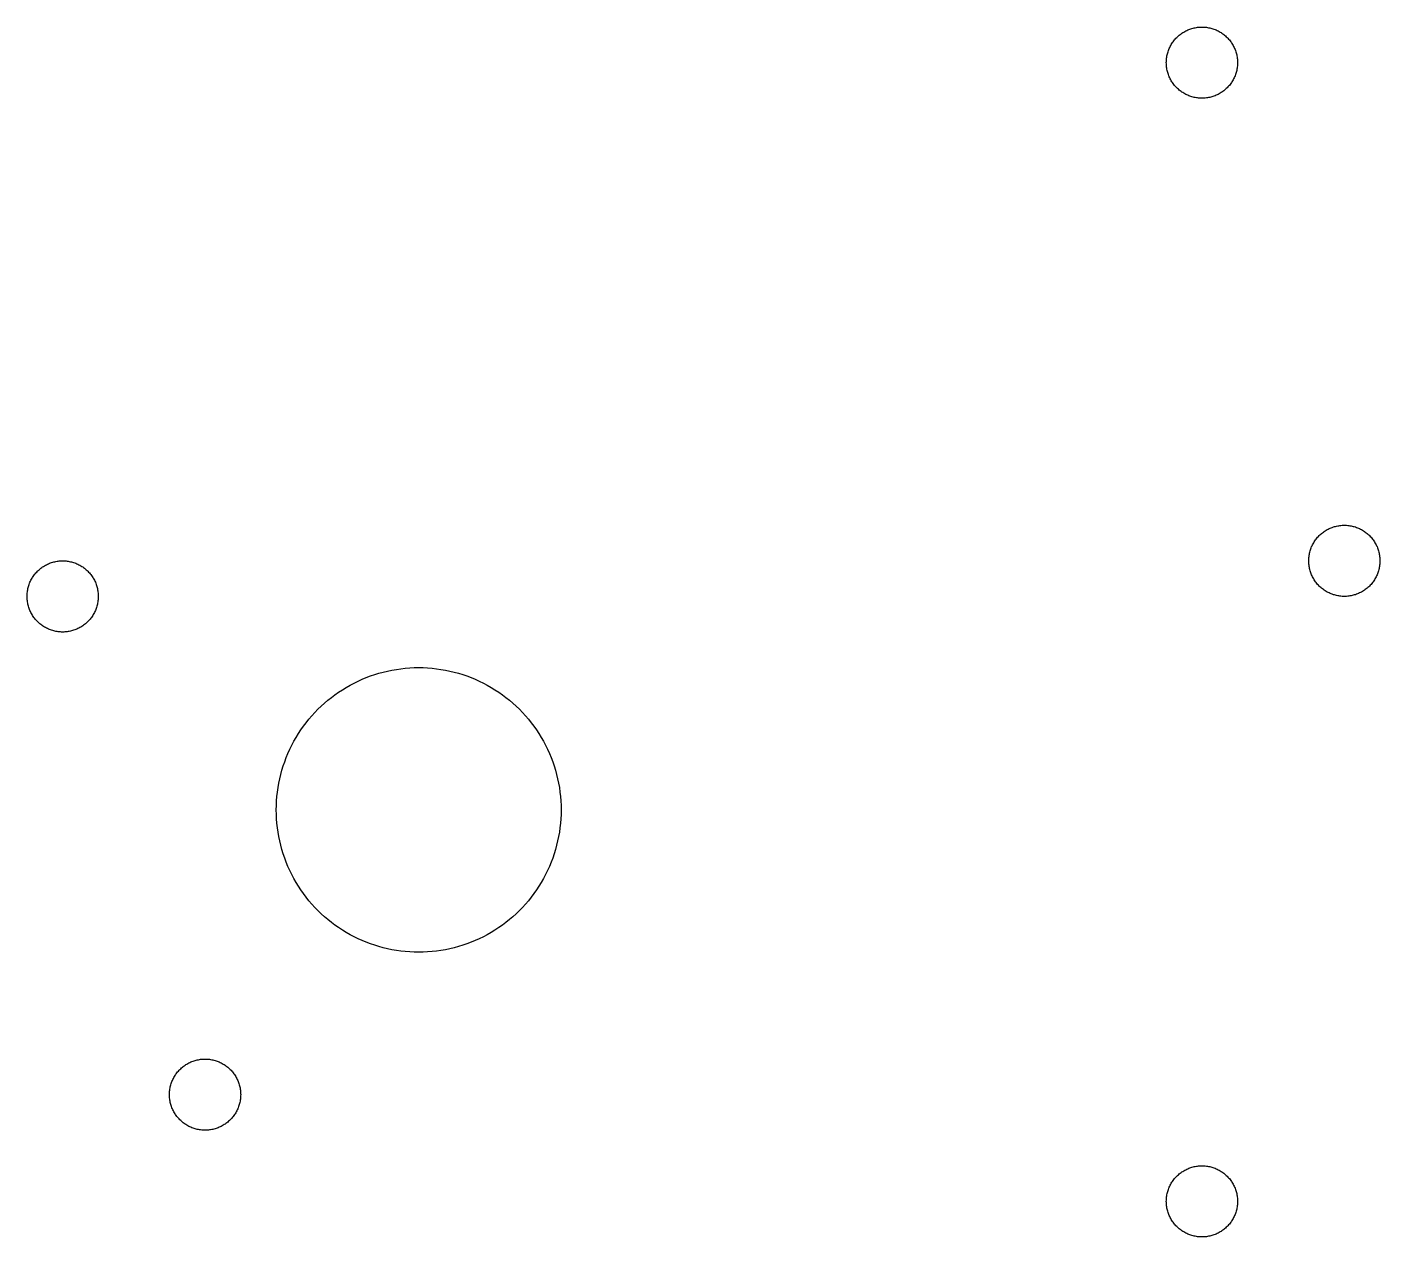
# Model space of a CAD drawing. Header units: metres. Extents: x 0 to 290, y 0 to 144.
# Drawn here: x 47.25 to 66.25, y 109.75 to 126.75 of the extents above; entities that cross this region are included whole.
import ezdxf

# ---------------------------------------------------------------- set-up
doc = ezdxf.new("R2010")
doc.units = ezdxf.units.M

msp = doc.modelspace()

# ---------------------------------------------------------------- linework, layer by layer
for p, q in [((63.5955, 126.726), (63.6105, 126.73)), ((63.6105, 126.73), (63.6256, 126.734)), ((63.6256, 126.734), (63.6409, 126.738)), ((63.6409, 126.738), (63.6563, 126.741)), ((63.6563, 126.741), (63.6718, 126.744)), ((63.6718, 126.744), (63.6873, 126.746)), ((63.6873, 126.746), (63.7029, 126.748)), ((63.7029, 126.748), (63.7186, 126.749)), ((63.7186, 126.749), (63.7343, 126.75)), ((63.7343, 126.75), (63.75, 126.75)), ((63.75, 126.75), (63.7657, 126.75)), ((63.7657, 126.75), (63.7814, 126.749)), ((63.7814, 126.749), (63.797, 126.748)), ((63.797, 126.748), (63.8127, 126.746)), ((63.8127, 126.746), (63.8282, 126.744)), ((63.8282, 126.744), (63.8437, 126.741)), ((63.8437, 126.741), (63.8591, 126.738)), ((63.8591, 126.738), (63.8743, 126.734)), ((63.8743, 126.734), (63.8895, 126.73)), ((63.8895, 126.73), (63.9045, 126.726)), ((63.3365, 126.531), (63.3455, 126.544)), ((63.3455, 126.544), (63.3549, 126.556)), ((63.3549, 126.556), (63.3647, 126.569)), ((63.3647, 126.569), (63.3749, 126.581)), ((63.3749, 126.581), (63.3855, 126.592)), ((63.3855, 126.592), (63.3964, 126.604)), ((63.3964, 126.604), (63.4077, 126.614)), ((63.4077, 126.614), (63.4193, 126.625)), ((63.4193, 126.625), (63.4313, 126.635)), ((63.4313, 126.635), (63.4435, 126.645)), ((63.4435, 126.645), (63.4561, 126.654)), ((63.4561, 126.654), (63.4689, 126.664)), ((63.4689, 126.664), (63.4821, 126.672)), ((63.4821, 126.672), (63.4955, 126.68)), ((63.4955, 126.68), (63.5091, 126.688)), ((63.5091, 126.688), (63.523, 126.695)), ((63.523, 126.695), (63.5371, 126.702)), ((63.5371, 126.702), (63.5514, 126.709)), ((63.5514, 126.709), (63.5659, 126.715)), ((63.5659, 126.715), (63.5806, 126.72)), ((63.5806, 126.72), (63.5955, 126.726)), ((63.9045, 126.726), (63.9194, 126.72)), ((63.9194, 126.72), (63.9341, 126.715)), ((63.9341, 126.715), (63.9486, 126.709)), ((63.9486, 126.709), (63.9629, 126.702)), ((63.9629, 126.702), (63.977, 126.695)), ((63.977, 126.695), (63.9909, 126.688)), ((63.9909, 126.688), (64.0045, 126.68)), ((64.0045, 126.68), (64.0179, 126.672)), ((64.0179, 126.672), (64.031, 126.664)), ((64.031, 126.664), (64.0439, 126.654)), ((64.0439, 126.654), (64.0564, 126.645)), ((64.0564, 126.645), (64.0687, 126.635)), ((64.0687, 126.635), (64.0806, 126.625)), ((64.0806, 126.625), (64.0923, 126.614)), ((64.0923, 126.614), (64.1035, 126.604)), ((64.1035, 126.604), (64.1145, 126.592)), ((64.1145, 126.592), (64.125, 126.581)), ((64.125, 126.581), (64.1353, 126.569)), ((64.1353, 126.569), (64.1451, 126.556)), ((64.1451, 126.556), (64.1545, 126.544)), ((64.1545, 126.544), (64.1635, 126.531)), ((63.2589, 126.344), (63.262, 126.359)), ((63.262, 126.359), (63.2657, 126.374)), ((63.2657, 126.374), (63.2699, 126.389)), ((63.2699, 126.389), (63.2745, 126.404)), ((63.2745, 126.404), (63.2796, 126.419)), ((63.2796, 126.419), (63.2851, 126.434)), ((63.2851, 126.434), (63.2911, 126.449)), ((63.2911, 126.449), (63.2976, 126.463)), ((63.2976, 126.463), (63.3045, 126.477)), ((63.3045, 126.477), (63.3118, 126.491)), ((63.3118, 126.491), (63.3196, 126.505)), ((63.3196, 126.505), (63.3278, 126.518)), ((63.3278, 126.518), (63.3365, 126.531)), ((64.1635, 126.531), (64.1721, 126.518)), ((64.1721, 126.518), (64.1804, 126.505)), ((64.1804, 126.505), (64.1881, 126.491)), ((64.1881, 126.491), (64.1955, 126.477)), ((64.1955, 126.477), (64.2024, 126.463)), ((64.2024, 126.463), (64.2089, 126.449)), ((64.2089, 126.449), (64.2149, 126.434)), ((64.2149, 126.434), (64.2204, 126.419)), ((64.2204, 126.419), (64.2255, 126.404)), ((64.2255, 126.404), (64.2301, 126.389)), ((64.2301, 126.389), (64.2343, 126.374)), ((64.2343, 126.374), (64.2379, 126.359)), ((64.2379, 126.359), (64.2411, 126.344)), ((63.25, 126.25), (63.2502, 126.266)), ((63.2502, 126.234), (63.25, 126.25)), ((63.2502, 126.266), (63.251, 126.281)), ((63.251, 126.219), (63.2502, 126.234)), ((63.251, 126.281), (63.2522, 126.297)), ((63.2522, 126.203), (63.251, 126.219)), ((63.2522, 126.297), (63.2539, 126.313)), ((63.2539, 126.187), (63.2522, 126.203)), ((63.2539, 126.313), (63.2561, 126.328)), ((63.2561, 126.172), (63.2539, 126.187)), ((63.2561, 126.328), (63.2589, 126.344)), ((63.2589, 126.156), (63.2561, 126.172)), ((64.2411, 126.344), (64.2438, 126.328)), ((64.2438, 126.172), (64.2411, 126.156)), ((64.2438, 126.328), (64.246, 126.313)), ((64.246, 126.187), (64.2438, 126.172)), ((64.246, 126.313), (64.2478, 126.297)), ((64.2478, 126.203), (64.246, 126.187)), ((64.2478, 126.297), (64.249, 126.281)), ((64.249, 126.219), (64.2478, 126.203)), ((64.249, 126.281), (64.2497, 126.266)), ((64.2497, 126.234), (64.249, 126.219)), ((64.2497, 126.266), (64.25, 126.25)), ((64.25, 126.25), (64.2497, 126.234)), ((63.262, 126.141), (63.2589, 126.156)), ((63.2657, 126.126), (63.262, 126.141)), ((63.2699, 126.111), (63.2657, 126.126)), ((63.2745, 126.095), (63.2699, 126.111)), ((63.2796, 126.081), (63.2745, 126.095)), ((63.2851, 126.066), (63.2796, 126.081)), ((63.2911, 126.051), (63.2851, 126.066)), ((63.2976, 126.037), (63.2911, 126.051)), ((63.3045, 126.023), (63.2976, 126.037)), ((63.3118, 126.009), (63.3045, 126.023)), ((63.3196, 125.995), (63.3118, 126.009)), ((63.3278, 125.982), (63.3196, 125.995)), ((63.3365, 125.969), (63.3278, 125.982)), ((64.1721, 125.982), (64.1635, 125.969)), ((64.1804, 125.995), (64.1721, 125.982)), ((64.1881, 126.009), (64.1804, 125.995)), ((64.1955, 126.023), (64.1881, 126.009)), ((64.2024, 126.037), (64.1955, 126.023)), ((64.2089, 126.051), (64.2024, 126.037)), ((64.2149, 126.066), (64.2089, 126.051)), ((64.2204, 126.081), (64.2149, 126.066)), ((64.2255, 126.095), (64.2204, 126.081)), ((64.2301, 126.111), (64.2255, 126.095)), ((64.2343, 126.126), (64.2301, 126.111)), ((64.2379, 126.141), (64.2343, 126.126)), ((64.2411, 126.156), (64.2379, 126.141)), ((63.3455, 125.956), (63.3365, 125.969)), ((63.3549, 125.944), (63.3455, 125.956)), ((63.3647, 125.931), (63.3549, 125.944)), ((63.3749, 125.919), (63.3647, 125.931)), ((63.3855, 125.908), (63.3749, 125.919)), ((63.3964, 125.896), (63.3855, 125.908)), ((63.4077, 125.886), (63.3964, 125.896)), ((63.4193, 125.875), (63.4077, 125.886)), ((63.4313, 125.865), (63.4193, 125.875)), ((63.4435, 125.855), (63.4313, 125.865)), ((63.4561, 125.845), (63.4435, 125.855)), ((63.4689, 125.836), (63.4561, 125.845)), ((63.4821, 125.828), (63.4689, 125.836)), ((63.4955, 125.82), (63.4821, 125.828)), ((63.5091, 125.812), (63.4955, 125.82)), ((63.523, 125.804), (63.5091, 125.812)), ((63.5371, 125.798), (63.523, 125.804)), ((63.5514, 125.791), (63.5371, 125.798)), ((63.5659, 125.785), (63.5514, 125.791)), ((63.5806, 125.78), (63.5659, 125.785)), ((63.5955, 125.774), (63.5806, 125.78)), ((63.9194, 125.78), (63.9045, 125.774)), ((63.9341, 125.785), (63.9194, 125.78)), ((63.9486, 125.791), (63.9341, 125.785)), ((63.9629, 125.798), (63.9486, 125.791)), ((63.977, 125.804), (63.9629, 125.798)), ((63.9909, 125.812), (63.977, 125.804)), ((64.0045, 125.82), (63.9909, 125.812)), ((64.0179, 125.828), (64.0045, 125.82)), ((64.031, 125.836), (64.0179, 125.828)), ((64.0439, 125.845), (64.031, 125.836)), ((64.0564, 125.855), (64.0439, 125.845)), ((64.0687, 125.865), (64.0564, 125.855)), ((64.0806, 125.875), (64.0687, 125.865)), ((64.0923, 125.886), (64.0806, 125.875)), ((64.1035, 125.896), (64.0923, 125.886)), ((64.1145, 125.908), (64.1035, 125.896)), ((64.125, 125.919), (64.1145, 125.908)), ((64.1353, 125.931), (64.125, 125.919)), ((64.1451, 125.944), (64.1353, 125.931)), ((64.1545, 125.956), (64.1451, 125.944)), ((64.1635, 125.969), (64.1545, 125.956)), ((63.6105, 125.77), (63.5955, 125.774)), ((63.6256, 125.766), (63.6105, 125.77)), ((63.6409, 125.762), (63.6256, 125.766)), ((63.6563, 125.759), (63.6409, 125.762)), ((63.6718, 125.756), (63.6563, 125.759)), ((63.6873, 125.754), (63.6718, 125.756)), ((63.7029, 125.752), (63.6873, 125.754)), ((63.7186, 125.751), (63.7029, 125.752)), ((63.7343, 125.75), (63.7186, 125.751)), ((63.75, 125.75), (63.7343, 125.75)), ((63.7657, 125.75), (63.75, 125.75)), ((63.7814, 125.751), (63.7657, 125.75)), ((63.797, 125.752), (63.7814, 125.751)), ((63.8127, 125.754), (63.797, 125.752)), ((63.8282, 125.756), (63.8127, 125.754)), ((63.8437, 125.759), (63.8282, 125.756)), ((63.8591, 125.762), (63.8437, 125.759)), ((63.8743, 125.766), (63.8591, 125.762)), ((63.8895, 125.77), (63.8743, 125.766)), ((63.9045, 125.774), (63.8895, 125.77)), ((65.523, 119.695), (65.5371, 119.702)), ((65.5371, 119.702), (65.5514, 119.709)), ((65.5514, 119.709), (65.5659, 119.715)), ((65.5659, 119.715), (65.5806, 119.72)), ((65.5806, 119.72), (65.5955, 119.726)), ((65.5955, 119.726), (65.6105, 119.73)), ((65.6105, 119.73), (65.6256, 119.734)), ((65.6256, 119.734), (65.6409, 119.738)), ((65.6409, 119.738), (65.6563, 119.741)), ((65.6563, 119.741), (65.6718, 119.744)), ((65.6718, 119.744), (65.6873, 119.746)), ((65.6873, 119.746), (65.7029, 119.748)), ((65.7029, 119.748), (65.7186, 119.749)), ((65.7186, 119.749), (65.7343, 119.75)), ((65.7343, 119.75), (65.75, 119.75)), ((65.75, 119.75), (65.7657, 119.75)), ((65.7657, 119.75), (65.7814, 119.749)), ((65.7814, 119.749), (65.797, 119.748)), ((65.797, 119.748), (65.8127, 119.746)), ((65.8127, 119.746), (65.8282, 119.744)), ((65.8282, 119.744), (65.8437, 119.741)), ((65.8437, 119.741), (65.8591, 119.738)), ((65.8591, 119.738), (65.8743, 119.734)), ((65.8743, 119.734), (65.8895, 119.73)), ((65.8895, 119.73), (65.9045, 119.726)), ((65.9045, 119.726), (65.9194, 119.72)), ((65.9194, 119.72), (65.9341, 119.715)), ((65.9341, 119.715), (65.9486, 119.709)), ((65.9486, 119.709), (65.9629, 119.702)), ((65.9629, 119.702), (65.977, 119.695)), ((65.3196, 119.505), (65.3278, 119.518)), ((65.3278, 119.518), (65.3365, 119.531)), ((65.3365, 119.531), (65.3455, 119.544)), ((65.3455, 119.544), (65.3549, 119.556)), ((65.3549, 119.556), (65.3647, 119.569)), ((65.3647, 119.569), (65.3749, 119.581)), ((65.3749, 119.581), (65.3855, 119.592)), ((65.3855, 119.592), (65.3964, 119.604)), ((65.3964, 119.604), (65.4077, 119.614)), ((65.4077, 119.614), (65.4193, 119.625)), ((65.4193, 119.625), (65.4313, 119.635)), ((65.4313, 119.635), (65.4435, 119.645)), ((65.4435, 119.645), (65.4561, 119.654)), ((65.4561, 119.654), (65.4689, 119.664)), ((65.4689, 119.664), (65.4821, 119.672)), ((65.4821, 119.672), (65.4955, 119.68)), ((65.4955, 119.68), (65.5091, 119.688)), ((65.5091, 119.688), (65.523, 119.695)), ((65.977, 119.695), (65.9909, 119.688)), ((65.9909, 119.688), (66.0045, 119.68)), ((66.0045, 119.68), (66.0179, 119.672)), ((66.0179, 119.672), (66.031, 119.664)), ((66.031, 119.664), (66.0439, 119.654)), ((66.0439, 119.654), (66.0564, 119.645)), ((66.0564, 119.645), (66.0687, 119.635)), ((66.0687, 119.635), (66.0806, 119.625)), ((66.0806, 119.625), (66.0923, 119.614)), ((66.0923, 119.614), (66.1035, 119.604)), ((66.1035, 119.604), (66.1145, 119.592)), ((66.1145, 119.592), (66.125, 119.581)), ((66.125, 119.581), (66.1353, 119.569)), ((66.1353, 119.569), (66.1451, 119.556)), ((66.1451, 119.556), (66.1545, 119.544)), ((66.1545, 119.544), (66.1635, 119.531)), ((66.1635, 119.531), (66.1721, 119.518)), ((66.1721, 119.518), (66.1804, 119.505)), ((65.2539, 119.313), (65.2561, 119.328)), ((65.2561, 119.328), (65.2589, 119.344)), ((65.2589, 119.344), (65.262, 119.359)), ((65.262, 119.359), (65.2657, 119.374)), ((65.2657, 119.374), (65.2699, 119.389)), ((65.2699, 119.389), (65.2745, 119.404)), ((65.2745, 119.404), (65.2796, 119.419)), ((65.2796, 119.419), (65.2851, 119.434)), ((65.2851, 119.434), (65.2911, 119.449)), ((65.2911, 119.449), (65.2976, 119.463)), ((65.2976, 119.463), (65.3045, 119.477)), ((65.3045, 119.477), (65.3118, 119.491)), ((65.3118, 119.491), (65.3196, 119.505)), ((66.1804, 119.505), (66.1881, 119.491)), ((66.1881, 119.491), (66.1955, 119.477)), ((66.1955, 119.477), (66.2024, 119.463)), ((66.2024, 119.463), (66.2089, 119.449)), ((66.2089, 119.449), (66.2149, 119.434)), ((66.2149, 119.434), (66.2204, 119.419)), ((66.2204, 119.419), (66.2255, 119.404)), ((66.2255, 119.404), (66.2301, 119.389)), ((66.2301, 119.389), (66.2343, 119.374)), ((66.2343, 119.374), (66.2379, 119.359)), ((66.2379, 119.359), (66.2411, 119.344)), ((66.2411, 119.344), (66.2438, 119.328)), ((66.2438, 119.328), (66.246, 119.313)), ((47.4193, 119.125), (47.4313, 119.135)), ((47.4313, 119.135), (47.4435, 119.145)), ((47.4435, 119.145), (47.4561, 119.154)), ((47.4561, 119.154), (47.4689, 119.164)), ((47.4689, 119.164), (47.4821, 119.172)), ((47.4821, 119.172), (47.4955, 119.18)), ((47.4955, 119.18), (47.5091, 119.188)), ((47.5091, 119.188), (47.523, 119.195)), ((47.523, 119.195), (47.5371, 119.202)), ((47.5371, 119.202), (47.5514, 119.209)), ((47.5514, 119.209), (47.5659, 119.215)), ((47.5659, 119.215), (47.5806, 119.22)), ((47.5806, 119.22), (47.5955, 119.226)), ((47.5955, 119.226), (47.6105, 119.23)), ((47.6105, 119.23), (47.6256, 119.234)), ((47.6256, 119.234), (47.6409, 119.238)), ((47.6409, 119.238), (47.6563, 119.241)), ((47.6563, 119.241), (47.6718, 119.244)), ((47.6718, 119.244), (47.6873, 119.246)), ((47.6873, 119.246), (47.7029, 119.248)), ((47.7029, 119.248), (47.7186, 119.249)), ((47.7186, 119.249), (47.7343, 119.25)), ((47.7343, 119.25), (47.75, 119.25)), ((47.75, 119.25), (47.7657, 119.25)), ((47.7657, 119.25), (47.7814, 119.249)), ((47.7814, 119.249), (47.797, 119.248)), ((47.797, 119.248), (47.8127, 119.246)), ((47.8127, 119.246), (47.8282, 119.244)), ((47.8282, 119.244), (47.8437, 119.241)), ((47.8437, 119.241), (47.8591, 119.238)), ((47.8591, 119.238), (47.8743, 119.234)), ((47.8743, 119.234), (47.8895, 119.23)), ((47.8895, 119.23), (47.9045, 119.226)), ((47.9045, 119.226), (47.9194, 119.22)), ((47.9194, 119.22), (47.9341, 119.215)), ((47.9341, 119.215), (47.9486, 119.209)), ((47.9486, 119.209), (47.9629, 119.202)), ((47.9629, 119.202), (47.977, 119.195)), ((47.977, 119.195), (47.9909, 119.188)), ((47.9909, 119.188), (48.0045, 119.18)), ((48.0045, 119.18), (48.0179, 119.172)), ((48.0179, 119.172), (48.031, 119.164)), ((48.031, 119.164), (48.0439, 119.154)), ((48.0439, 119.154), (48.0564, 119.145)), ((48.0564, 119.145), (48.0687, 119.135)), ((48.0687, 119.135), (48.0806, 119.125)), ((65.25, 119.25), (65.2502, 119.266)), ((65.2502, 119.234), (65.25, 119.25)), ((65.2502, 119.266), (65.251, 119.281)), ((65.251, 119.219), (65.2502, 119.234)), ((65.251, 119.281), (65.2522, 119.297)), ((65.2522, 119.203), (65.251, 119.219)), ((65.2522, 119.297), (65.2539, 119.313)), ((65.2539, 119.187), (65.2522, 119.203)), ((65.2561, 119.172), (65.2539, 119.187)), ((65.2589, 119.156), (65.2561, 119.172)), ((65.262, 119.141), (65.2589, 119.156)), ((65.2657, 119.126), (65.262, 119.141)), ((66.2379, 119.141), (66.2343, 119.126)), ((66.2411, 119.156), (66.2379, 119.141)), ((66.2438, 119.172), (66.2411, 119.156)), ((66.246, 119.187), (66.2438, 119.172)), ((66.246, 119.313), (66.2478, 119.297)), ((66.2478, 119.203), (66.246, 119.187)), ((66.2478, 119.297), (66.249, 119.281)), ((66.249, 119.219), (66.2478, 119.203)), ((66.249, 119.281), (66.2497, 119.266)), ((66.2497, 119.234), (66.249, 119.219)), ((66.2497, 119.266), (66.25, 119.25)), ((66.25, 119.25), (66.2497, 119.234)), ((47.2851, 118.934), (47.2911, 118.949)), ((47.2911, 118.949), (47.2976, 118.963)), ((47.2976, 118.963), (47.3045, 118.977)), ((47.3045, 118.977), (47.3118, 118.991)), ((47.3118, 118.991), (47.3196, 119.005)), ((47.3196, 119.005), (47.3278, 119.018)), ((47.3278, 119.018), (47.3365, 119.031)), ((47.3365, 119.031), (47.3455, 119.044)), ((47.3455, 119.044), (47.3549, 119.056)), ((47.3549, 119.056), (47.3647, 119.069)), ((47.3647, 119.069), (47.3749, 119.081)), ((47.3749, 119.081), (47.3855, 119.092)), ((47.3855, 119.092), (47.3964, 119.104)), ((47.3964, 119.104), (47.4077, 119.114)), ((47.4077, 119.114), (47.4193, 119.125)), ((48.0806, 119.125), (48.0923, 119.114)), ((48.0923, 119.114), (48.1035, 119.104)), ((48.1035, 119.104), (48.1145, 119.092)), ((48.1145, 119.092), (48.125, 119.081)), ((48.125, 119.081), (48.1353, 119.069)), ((48.1353, 119.069), (48.1451, 119.056)), ((48.1451, 119.056), (48.1545, 119.044)), ((48.1545, 119.044), (48.1635, 119.031)), ((48.1635, 119.031), (48.1721, 119.018)), ((48.1721, 119.018), (48.1804, 119.005)), ((48.1804, 119.005), (48.1881, 118.991)), ((48.1881, 118.991), (48.1955, 118.977)), ((48.1955, 118.977), (48.2024, 118.963)), ((48.2024, 118.963), (48.2089, 118.949)), ((48.2089, 118.949), (48.2149, 118.934)), ((65.2699, 119.111), (65.2657, 119.126)), ((65.2745, 119.095), (65.2699, 119.111)), ((65.2796, 119.081), (65.2745, 119.095)), ((65.2851, 119.066), (65.2796, 119.081)), ((65.2911, 119.051), (65.2851, 119.066)), ((65.2976, 119.037), (65.2911, 119.051)), ((65.3045, 119.023), (65.2976, 119.037)), ((65.3118, 119.009), (65.3045, 119.023)), ((65.3196, 118.995), (65.3118, 119.009)), ((65.3278, 118.982), (65.3196, 118.995)), ((65.3365, 118.969), (65.3278, 118.982)), ((65.3455, 118.956), (65.3365, 118.969)), ((65.3549, 118.944), (65.3455, 118.956)), ((65.3647, 118.931), (65.3549, 118.944)), ((66.1451, 118.944), (66.1353, 118.931)), ((66.1545, 118.956), (66.1451, 118.944)), ((66.1635, 118.969), (66.1545, 118.956)), ((66.1721, 118.982), (66.1635, 118.969)), ((66.1804, 118.995), (66.1721, 118.982)), ((66.1881, 119.009), (66.1804, 118.995)), ((66.1955, 119.023), (66.1881, 119.009)), ((66.2024, 119.037), (66.1955, 119.023)), ((66.2089, 119.051), (66.2024, 119.037)), ((66.2149, 119.066), (66.2089, 119.051)), ((66.2204, 119.081), (66.2149, 119.066)), ((66.2255, 119.095), (66.2204, 119.081)), ((66.2301, 119.111), (66.2255, 119.095)), ((66.2343, 119.126), (66.2301, 119.111)), ((47.25, 118.75), (47.2502, 118.766)), ((47.2502, 118.734), (47.25, 118.75)), ((47.2502, 118.766), (47.251, 118.781)), ((47.251, 118.781), (47.2522, 118.797)), ((47.2522, 118.797), (47.2539, 118.813)), ((47.2539, 118.813), (47.2561, 118.828)), ((47.2561, 118.828), (47.2589, 118.844)), ((47.2589, 118.844), (47.262, 118.859)), ((47.262, 118.859), (47.2657, 118.874)), ((47.2657, 118.874), (47.2699, 118.889)), ((47.2699, 118.889), (47.2745, 118.904)), ((47.2745, 118.904), (47.2796, 118.919)), ((47.2796, 118.919), (47.2851, 118.934)), ((48.2149, 118.934), (48.2204, 118.919)), ((48.2204, 118.919), (48.2255, 118.904)), ((48.2255, 118.904), (48.2301, 118.889)), ((48.2301, 118.889), (48.2343, 118.874)), ((48.2343, 118.874), (48.2379, 118.859)), ((48.2379, 118.859), (48.2411, 118.844)), ((48.2411, 118.844), (48.2438, 118.828)), ((48.2438, 118.828), (48.246, 118.813)), ((48.246, 118.813), (48.2478, 118.797)), ((48.2478, 118.797), (48.249, 118.781)), ((48.249, 118.781), (48.2497, 118.766)), ((48.2497, 118.766), (48.25, 118.75)), ((48.25, 118.75), (48.2497, 118.734)), ((65.3749, 118.919), (65.3647, 118.931)), ((65.3855, 118.908), (65.3749, 118.919)), ((65.3964, 118.896), (65.3855, 118.908)), ((65.4077, 118.886), (65.3964, 118.896)), ((65.4193, 118.875), (65.4077, 118.886)), ((65.4313, 118.865), (65.4193, 118.875)), ((65.4435, 118.855), (65.4313, 118.865)), ((65.4561, 118.845), (65.4435, 118.855)), ((65.4689, 118.836), (65.4561, 118.845)), ((65.4821, 118.828), (65.4689, 118.836)), ((65.4955, 118.82), (65.4821, 118.828)), ((65.5091, 118.812), (65.4955, 118.82)), ((65.523, 118.804), (65.5091, 118.812)), ((65.5371, 118.798), (65.523, 118.804)), ((65.5514, 118.791), (65.5371, 118.798)), ((65.5659, 118.785), (65.5514, 118.791)), ((65.5806, 118.78), (65.5659, 118.785)), ((65.5955, 118.774), (65.5806, 118.78)), ((65.6105, 118.77), (65.5955, 118.774)), ((65.6256, 118.766), (65.6105, 118.77)), ((65.6409, 118.762), (65.6256, 118.766)), ((65.6563, 118.759), (65.6409, 118.762)), ((65.6718, 118.756), (65.6563, 118.759)), ((65.6873, 118.754), (65.6718, 118.756)), ((65.7029, 118.752), (65.6873, 118.754)), ((65.7186, 118.751), (65.7029, 118.752)), ((65.7343, 118.75), (65.7186, 118.751)), ((65.75, 118.75), (65.7343, 118.75)), ((65.7657, 118.75), (65.75, 118.75)), ((65.7814, 118.751), (65.7657, 118.75)), ((65.797, 118.752), (65.7814, 118.751)), ((65.8127, 118.754), (65.797, 118.752)), ((65.8282, 118.756), (65.8127, 118.754)), ((65.8437, 118.759), (65.8282, 118.756)), ((65.8591, 118.762), (65.8437, 118.759)), ((65.8743, 118.766), (65.8591, 118.762)), ((65.8895, 118.77), (65.8743, 118.766)), ((65.9045, 118.774), (65.8895, 118.77)), ((65.9194, 118.78), (65.9045, 118.774)), ((65.9341, 118.785), (65.9194, 118.78)), ((65.9486, 118.791), (65.9341, 118.785)), ((65.9629, 118.798), (65.9486, 118.791)), ((65.977, 118.804), (65.9629, 118.798)), ((65.9909, 118.812), (65.977, 118.804)), ((66.0045, 118.82), (65.9909, 118.812)), ((66.0179, 118.828), (66.0045, 118.82)), ((66.031, 118.836), (66.0179, 118.828)), ((66.0439, 118.845), (66.031, 118.836)), ((66.0564, 118.855), (66.0439, 118.845)), ((66.0687, 118.865), (66.0564, 118.855)), ((66.0806, 118.875), (66.0687, 118.865)), ((66.0923, 118.886), (66.0806, 118.875)), ((66.1035, 118.896), (66.0923, 118.886)), ((66.1145, 118.908), (66.1035, 118.896)), ((66.125, 118.919), (66.1145, 118.908)), ((66.1353, 118.931), (66.125, 118.919)), ((47.251, 118.719), (47.2502, 118.734)), ((47.2522, 118.703), (47.251, 118.719)), ((47.2539, 118.687), (47.2522, 118.703)), ((47.2561, 118.672), (47.2539, 118.687)), ((47.2589, 118.656), (47.2561, 118.672)), ((47.262, 118.641), (47.2589, 118.656)), ((47.2657, 118.626), (47.262, 118.641)), ((47.2699, 118.611), (47.2657, 118.626)), ((47.2745, 118.595), (47.2699, 118.611)), ((47.2796, 118.581), (47.2745, 118.595)), ((47.2851, 118.566), (47.2796, 118.581)), ((47.2911, 118.551), (47.2851, 118.566)), ((48.2149, 118.566), (48.2089, 118.551)), ((48.2204, 118.581), (48.2149, 118.566)), ((48.2255, 118.595), (48.2204, 118.581)), ((48.2301, 118.611), (48.2255, 118.595)), ((48.2343, 118.626), (48.2301, 118.611)), ((48.2379, 118.641), (48.2343, 118.626)), ((48.2411, 118.656), (48.2379, 118.641)), ((48.2438, 118.672), (48.2411, 118.656)), ((48.246, 118.687), (48.2438, 118.672)), ((48.2478, 118.703), (48.246, 118.687)), ((48.249, 118.719), (48.2478, 118.703)), ((48.2497, 118.734), (48.249, 118.719)), ((47.2976, 118.537), (47.2911, 118.551)), ((47.3045, 118.523), (47.2976, 118.537)), ((47.3118, 118.509), (47.3045, 118.523)), ((47.3196, 118.495), (47.3118, 118.509)), ((47.3278, 118.482), (47.3196, 118.495)), ((47.3365, 118.469), (47.3278, 118.482)), ((47.3455, 118.456), (47.3365, 118.469)), ((47.3549, 118.444), (47.3455, 118.456)), ((47.3647, 118.431), (47.3549, 118.444)), ((47.3749, 118.419), (47.3647, 118.431)), ((47.3855, 118.408), (47.3749, 118.419)), ((47.3964, 118.396), (47.3855, 118.408)), ((47.4077, 118.386), (47.3964, 118.396)), ((47.4193, 118.375), (47.4077, 118.386)), ((47.4313, 118.365), (47.4193, 118.375)), ((48.0806, 118.375), (48.0687, 118.365)), ((48.0923, 118.386), (48.0806, 118.375)), ((48.1035, 118.396), (48.0923, 118.386)), ((48.1145, 118.408), (48.1035, 118.396)), ((48.125, 118.419), (48.1145, 118.408)), ((48.1353, 118.431), (48.125, 118.419)), ((48.1451, 118.444), (48.1353, 118.431)), ((48.1545, 118.456), (48.1451, 118.444)), ((48.1635, 118.469), (48.1545, 118.456)), ((48.1721, 118.482), (48.1635, 118.469)), ((48.1804, 118.495), (48.1721, 118.482)), ((48.1881, 118.509), (48.1804, 118.495)), ((48.1955, 118.523), (48.1881, 118.509)), ((48.2024, 118.537), (48.1955, 118.523)), ((48.2089, 118.551), (48.2024, 118.537)), ((47.4435, 118.355), (47.4313, 118.365)), ((47.4561, 118.345), (47.4435, 118.355)), ((47.4689, 118.336), (47.4561, 118.345)), ((47.4821, 118.328), (47.4689, 118.336)), ((47.4955, 118.32), (47.4821, 118.328)), ((47.5091, 118.312), (47.4955, 118.32)), ((47.523, 118.304), (47.5091, 118.312)), ((47.5371, 118.298), (47.523, 118.304)), ((47.5514, 118.291), (47.5371, 118.298)), ((47.5659, 118.285), (47.5514, 118.291)), ((47.5806, 118.28), (47.5659, 118.285)), ((47.5955, 118.274), (47.5806, 118.28)), ((47.6105, 118.27), (47.5955, 118.274)), ((47.6256, 118.266), (47.6105, 118.27)), ((47.6409, 118.262), (47.6256, 118.266)), ((47.6563, 118.259), (47.6409, 118.262)), ((47.6718, 118.256), (47.6563, 118.259)), ((47.6873, 118.254), (47.6718, 118.256)), ((47.7029, 118.252), (47.6873, 118.254)), ((47.7186, 118.251), (47.7029, 118.252)), ((47.7343, 118.25), (47.7186, 118.251)), ((47.75, 118.25), (47.7343, 118.25)), ((47.7657, 118.25), (47.75, 118.25)), ((47.7814, 118.251), (47.7657, 118.25)), ((47.797, 118.252), (47.7814, 118.251)), ((47.8127, 118.254), (47.797, 118.252)), ((47.8282, 118.256), (47.8127, 118.254)), ((47.8437, 118.259), (47.8282, 118.256)), ((47.8591, 118.262), (47.8437, 118.259)), ((47.8743, 118.266), (47.8591, 118.262)), ((47.8895, 118.27), (47.8743, 118.266)), ((47.9045, 118.274), (47.8895, 118.27)), ((47.9194, 118.28), (47.9045, 118.274)), ((47.9341, 118.285), (47.9194, 118.28)), ((47.9486, 118.291), (47.9341, 118.285)), ((47.9629, 118.298), (47.9486, 118.291)), ((47.977, 118.304), (47.9629, 118.298)), ((47.9909, 118.312), (47.977, 118.304)), ((48.0045, 118.32), (47.9909, 118.312)), ((48.0179, 118.328), (48.0045, 118.32)), ((48.031, 118.336), (48.0179, 118.328)), ((48.0439, 118.345), (48.031, 118.336)), ((48.0564, 118.355), (48.0439, 118.345)), ((48.0687, 118.365), (48.0564, 118.355)), ((51.9557, 117.585), (52.0137, 117.61)), ((52.0137, 117.61), (52.0725, 117.632)), ((52.0725, 117.632), (52.132, 117.652)), ((52.132, 117.652), (52.192, 117.671)), ((52.192, 117.671), (52.2526, 117.687)), ((52.2526, 117.687), (52.3137, 117.702)), ((52.3137, 117.702), (52.3752, 117.715)), ((52.3752, 117.715), (52.4371, 117.725)), ((52.4371, 117.725), (52.4993, 117.734)), ((52.4993, 117.734), (52.5618, 117.741)), ((52.5618, 117.741), (52.6244, 117.746)), ((52.6244, 117.746), (52.6872, 117.749)), ((52.6872, 117.749), (52.75, 117.75)), ((52.75, 117.75), (52.8128, 117.749)), ((52.8128, 117.749), (52.8756, 117.746)), ((52.8756, 117.746), (52.9382, 117.741)), ((52.9382, 117.741), (53.0007, 117.734)), ((53.0007, 117.734), (53.0629, 117.725)), ((53.0629, 117.725), (53.1248, 117.715)), ((53.1248, 117.715), (53.1863, 117.702)), ((53.1863, 117.702), (53.2474, 117.687)), ((53.2474, 117.687), (53.308, 117.671)), ((53.308, 117.671), (53.368, 117.652)), ((53.368, 117.652), (53.4275, 117.632)), ((53.4275, 117.632), (53.4862, 117.61)), ((53.4862, 117.61), (53.5443, 117.585)), ((51.6258, 117.404), (51.6783, 117.439)), ((51.6783, 117.439), (51.7319, 117.471)), ((51.7319, 117.471), (51.7865, 117.503)), ((51.7865, 117.503), (51.842, 117.532)), ((51.842, 117.532), (51.8984, 117.56)), ((51.8984, 117.56), (51.9557, 117.585)), ((53.5443, 117.585), (53.6015, 117.56)), ((53.6015, 117.56), (53.658, 117.532)), ((53.658, 117.532), (53.7135, 117.503)), ((53.7135, 117.503), (53.7681, 117.471)), ((53.7681, 117.471), (53.8216, 117.439)), ((53.8216, 117.439), (53.8742, 117.404)), ((51.3809, 117.208), (51.4274, 117.25)), ((51.4274, 117.25), (51.4751, 117.291)), ((51.4751, 117.291), (51.5242, 117.33)), ((51.5242, 117.33), (51.5744, 117.368)), ((51.5744, 117.368), (51.6258, 117.404)), ((53.8742, 117.404), (53.9256, 117.368)), ((53.9256, 117.368), (53.9758, 117.33)), ((53.9758, 117.33), (54.0248, 117.291)), ((54.0248, 117.291), (54.0726, 117.25)), ((54.0726, 117.25), (54.1191, 117.208)), ((51.209, 117.025), (51.2498, 117.073)), ((51.2498, 117.073), (51.2921, 117.119)), ((51.2921, 117.119), (51.3358, 117.164)), ((51.3358, 117.164), (51.3809, 117.208)), ((54.1191, 117.208), (54.1642, 117.164)), ((54.1642, 117.164), (54.2079, 117.119)), ((54.2079, 117.119), (54.2502, 117.073)), ((54.2502, 117.073), (54.291, 117.025)), ((51.0613, 116.822), (51.0958, 116.874)), ((51.0958, 116.874), (51.132, 116.926)), ((51.132, 116.926), (51.1697, 116.976)), ((51.1697, 116.976), (51.209, 117.025)), ((54.291, 117.025), (54.3303, 116.976)), ((54.3303, 116.976), (54.368, 116.926)), ((54.368, 116.926), (54.4042, 116.874)), ((54.4042, 116.874), (54.4386, 116.822)), ((50.968, 116.658), (50.9974, 116.714)), ((50.9974, 116.714), (51.0285, 116.768)), ((51.0285, 116.768), (51.0613, 116.822)), ((54.4386, 116.822), (54.4715, 116.768)), ((54.4715, 116.768), (54.5026, 116.714)), ((54.5026, 116.714), (54.532, 116.658)), ((50.8682, 116.427), (50.8904, 116.486)), ((50.8904, 116.486), (50.9145, 116.544)), ((50.9145, 116.544), (50.9403, 116.602)), ((50.9403, 116.602), (50.968, 116.658)), ((54.532, 116.658), (54.5596, 116.602)), ((54.5596, 116.602), (54.5855, 116.544)), ((54.5855, 116.544), (54.6095, 116.486)), ((54.6095, 116.486), (54.6318, 116.427)), ((50.8128, 116.247), (50.8294, 116.308)), ((50.8294, 116.308), (50.8479, 116.368)), ((50.8479, 116.368), (50.8682, 116.427)), ((54.6318, 116.427), (54.6521, 116.368)), ((54.6521, 116.368), (54.6706, 116.308)), ((54.6706, 116.308), (54.6872, 116.247)), ((50.7746, 116.063), (50.7854, 116.125)), ((50.7854, 116.125), (50.7982, 116.186)), ((50.7982, 116.186), (50.8128, 116.247)), ((54.6872, 116.247), (54.7018, 116.186)), ((54.7018, 116.186), (54.7146, 116.125)), ((54.7146, 116.125), (54.7254, 116.063)), ((50.7539, 115.876), (50.7589, 115.938)), ((50.7589, 115.938), (50.7658, 116.001)), ((50.7658, 116.001), (50.7746, 116.063)), ((54.7254, 116.063), (54.7342, 116.001)), ((54.7342, 116.001), (54.7411, 115.938)), ((54.7411, 115.938), (54.746, 115.876)), ((50.75, 115.75), (50.751, 115.813)), ((50.751, 115.687), (50.75, 115.75)), ((50.751, 115.813), (50.7539, 115.876)), ((54.746, 115.876), (54.749, 115.813)), ((54.749, 115.813), (54.75, 115.75)), ((54.75, 115.75), (54.749, 115.687)), ((50.7539, 115.624), (50.751, 115.687)), ((50.7589, 115.562), (50.7539, 115.624)), ((50.7658, 115.499), (50.7589, 115.562)), ((54.7411, 115.562), (54.7342, 115.499)), ((54.746, 115.624), (54.7411, 115.562)), ((54.749, 115.687), (54.746, 115.624)), ((50.7746, 115.437), (50.7658, 115.499)), ((50.7854, 115.375), (50.7746, 115.437)), ((50.7982, 115.314), (50.7854, 115.375)), ((54.7146, 115.375), (54.7018, 115.314)), ((54.7254, 115.437), (54.7146, 115.375)), ((54.7342, 115.499), (54.7254, 115.437)), ((50.8128, 115.253), (50.7982, 115.314)), ((50.8294, 115.192), (50.8128, 115.253)), ((50.8479, 115.132), (50.8294, 115.192)), ((54.6706, 115.192), (54.6521, 115.132)), ((54.6872, 115.253), (54.6706, 115.192)), ((54.7018, 115.314), (54.6872, 115.253)), ((50.8682, 115.073), (50.8479, 115.132)), ((50.8904, 115.014), (50.8682, 115.073)), ((50.9145, 114.956), (50.8904, 115.014)), ((50.9403, 114.898), (50.9145, 114.956)), ((54.5855, 114.956), (54.5596, 114.898)), ((54.6095, 115.014), (54.5855, 114.956)), ((54.6318, 115.073), (54.6095, 115.014)), ((54.6521, 115.132), (54.6318, 115.073)), ((50.968, 114.842), (50.9403, 114.898)), ((50.9974, 114.786), (50.968, 114.842)), ((51.0285, 114.732), (50.9974, 114.786)), ((54.5026, 114.786), (54.4715, 114.732)), ((54.532, 114.842), (54.5026, 114.786)), ((54.5596, 114.898), (54.532, 114.842)), ((51.0613, 114.678), (51.0285, 114.732)), ((51.0958, 114.626), (51.0613, 114.678)), ((51.132, 114.574), (51.0958, 114.626)), ((51.1697, 114.524), (51.132, 114.574)), ((54.368, 114.574), (54.3303, 114.524)), ((54.4042, 114.626), (54.368, 114.574)), ((54.4386, 114.678), (54.4042, 114.626)), ((54.4715, 114.732), (54.4386, 114.678)), ((51.209, 114.475), (51.1697, 114.524)), ((51.2498, 114.427), (51.209, 114.475)), ((51.2921, 114.381), (51.2498, 114.427)), ((51.3358, 114.336), (51.2921, 114.381)), ((54.2079, 114.381), (54.1642, 114.336)), ((54.2502, 114.427), (54.2079, 114.381)), ((54.291, 114.475), (54.2502, 114.427)), ((54.3303, 114.524), (54.291, 114.475)), ((51.3809, 114.292), (51.3358, 114.336)), ((51.4274, 114.25), (51.3809, 114.292)), ((51.4751, 114.209), (51.4274, 114.25)), ((51.5242, 114.17), (51.4751, 114.209)), ((54.0248, 114.209), (53.9758, 114.17)), ((54.0726, 114.25), (54.0248, 114.209)), ((54.1191, 114.292), (54.0726, 114.25)), ((54.1642, 114.336), (54.1191, 114.292)), ((51.5744, 114.132), (51.5242, 114.17)), ((51.6258, 114.096), (51.5744, 114.132)), ((51.6783, 114.061), (51.6258, 114.096)), ((51.7319, 114.029), (51.6783, 114.061)), ((51.7865, 113.997), (51.7319, 114.029)), ((53.7681, 114.029), (53.7135, 113.997)), ((53.8216, 114.061), (53.7681, 114.029)), ((53.8742, 114.096), (53.8216, 114.061)), ((53.9256, 114.132), (53.8742, 114.096)), ((53.9758, 114.17), (53.9256, 114.132)), ((51.842, 113.968), (51.7865, 113.997)), ((51.8984, 113.94), (51.842, 113.968)), ((51.9557, 113.914), (51.8984, 113.94)), ((52.0137, 113.89), (51.9557, 113.914)), ((52.0725, 113.868), (52.0137, 113.89)), ((52.132, 113.848), (52.0725, 113.868)), ((52.192, 113.829), (52.132, 113.848)), ((52.2526, 113.813), (52.192, 113.829)), ((52.3137, 113.798), (52.2526, 113.813)), ((53.2474, 113.813), (53.1863, 113.798)), ((53.308, 113.829), (53.2474, 113.813)), ((53.368, 113.848), (53.308, 113.829)), ((53.4275, 113.868), (53.368, 113.848)), ((53.4862, 113.89), (53.4275, 113.868)), ((53.5443, 113.914), (53.4862, 113.89)), ((53.6015, 113.94), (53.5443, 113.914)), ((53.658, 113.968), (53.6015, 113.94)), ((53.7135, 113.997), (53.658, 113.968)), ((52.3752, 113.785), (52.3137, 113.798)), ((52.4371, 113.775), (52.3752, 113.785)), ((52.4993, 113.766), (52.4371, 113.775)), ((52.5618, 113.759), (52.4993, 113.766)), ((52.6244, 113.754), (52.5618, 113.759)), ((52.6872, 113.751), (52.6244, 113.754)), ((52.75, 113.75), (52.6872, 113.751)), ((52.8128, 113.751), (52.75, 113.75)), ((52.8756, 113.754), (52.8128, 113.751)), ((52.9382, 113.759), (52.8756, 113.754)), ((53.0007, 113.766), (52.9382, 113.759)), ((53.0629, 113.775), (53.0007, 113.766)), ((53.1248, 113.785), (53.0629, 113.775)), ((53.1863, 113.798), (53.1248, 113.785)), ((49.3855, 112.092), (49.3964, 112.104)), ((49.3964, 112.104), (49.4077, 112.114)), ((49.4077, 112.114), (49.4193, 112.125)), ((49.4193, 112.125), (49.4313, 112.135)), ((49.4313, 112.135), (49.4435, 112.145)), ((49.4435, 112.145), (49.4561, 112.154)), ((49.4561, 112.154), (49.4689, 112.164)), ((49.4689, 112.164), (49.4821, 112.172)), ((49.4821, 112.172), (49.4955, 112.18)), ((49.4955, 112.18), (49.5091, 112.188)), ((49.5091, 112.188), (49.523, 112.195)), ((49.523, 112.195), (49.5371, 112.202)), ((49.5371, 112.202), (49.5514, 112.209)), ((49.5514, 112.209), (49.5659, 112.215)), ((49.5659, 112.215), (49.5806, 112.22)), ((49.5806, 112.22), (49.5955, 112.226)), ((49.5955, 112.226), (49.6105, 112.23)), ((49.6105, 112.23), (49.6256, 112.234)), ((49.6256, 112.234), (49.6409, 112.238)), ((49.6409, 112.238), (49.6563, 112.241)), ((49.6563, 112.241), (49.6718, 112.244)), ((49.6718, 112.244), (49.6873, 112.246)), ((49.6873, 112.246), (49.7029, 112.248)), ((49.7029, 112.248), (49.7186, 112.249)), ((49.7186, 112.249), (49.7343, 112.25)), ((49.7343, 112.25), (49.75, 112.25)), ((49.75, 112.25), (49.7657, 112.25)), ((49.7657, 112.25), (49.7814, 112.249)), ((49.7814, 112.249), (49.797, 112.248)), ((49.797, 112.248), (49.8127, 112.246)), ((49.8127, 112.246), (49.8282, 112.244)), ((49.8282, 112.244), (49.8437, 112.241)), ((49.8437, 112.241), (49.8591, 112.238)), ((49.8591, 112.238), (49.8743, 112.234)), ((49.8743, 112.234), (49.8895, 112.23)), ((49.8895, 112.23), (49.9045, 112.226)), ((49.9045, 112.226), (49.9194, 112.22)), ((49.9194, 112.22), (49.9341, 112.215)), ((49.9341, 112.215), (49.9486, 112.209)), ((49.9486, 112.209), (49.9629, 112.202)), ((49.9629, 112.202), (49.977, 112.195)), ((49.977, 112.195), (49.9909, 112.188)), ((49.9909, 112.188), (50.0045, 112.18)), ((50.0045, 112.18), (50.0179, 112.172)), ((50.0179, 112.172), (50.031, 112.164)), ((50.031, 112.164), (50.0439, 112.154)), ((50.0439, 112.154), (50.0564, 112.145)), ((50.0564, 112.145), (50.0687, 112.135)), ((50.0687, 112.135), (50.0806, 112.125)), ((50.0806, 112.125), (50.0923, 112.114)), ((50.0923, 112.114), (50.1035, 112.104)), ((50.1035, 112.104), (50.1145, 112.092)), ((49.2745, 111.904), (49.2796, 111.919)), ((49.2796, 111.919), (49.2851, 111.934)), ((49.2851, 111.934), (49.2911, 111.949)), ((49.2911, 111.949), (49.2976, 111.963)), ((49.2976, 111.963), (49.3045, 111.977)), ((49.3045, 111.977), (49.3118, 111.991)), ((49.3118, 111.991), (49.3196, 112.005)), ((49.3196, 112.005), (49.3278, 112.018)), ((49.3278, 112.018), (49.3365, 112.031)), ((49.3365, 112.031), (49.3455, 112.044)), ((49.3455, 112.044), (49.3549, 112.056)), ((49.3549, 112.056), (49.3647, 112.069)), ((49.3647, 112.069), (49.3749, 112.081)), ((49.3749, 112.081), (49.3855, 112.092)), ((50.1145, 112.092), (50.125, 112.081)), ((50.125, 112.081), (50.1353, 112.069)), ((50.1353, 112.069), (50.1451, 112.056)), ((50.1451, 112.056), (50.1545, 112.044)), ((50.1545, 112.044), (50.1635, 112.031)), ((50.1635, 112.031), (50.1721, 112.018)), ((50.1721, 112.018), (50.1804, 112.005)), ((50.1804, 112.005), (50.1881, 111.991)), ((50.1881, 111.991), (50.1955, 111.977)), ((50.1955, 111.977), (50.2024, 111.963)), ((50.2024, 111.963), (50.2089, 111.949)), ((50.2089, 111.949), (50.2149, 111.934)), ((50.2149, 111.934), (50.2204, 111.919)), ((50.2204, 111.919), (50.2255, 111.904)), ((49.25, 111.75), (49.2502, 111.766)), ((49.2502, 111.734), (49.25, 111.75)), ((49.2502, 111.766), (49.251, 111.781)), ((49.251, 111.719), (49.2502, 111.734)), ((49.251, 111.781), (49.2522, 111.797)), ((49.2522, 111.797), (49.2539, 111.813)), ((49.2539, 111.813), (49.2561, 111.828)), ((49.2561, 111.828), (49.2589, 111.844)), ((49.2589, 111.844), (49.262, 111.859)), ((49.262, 111.859), (49.2657, 111.874)), ((49.2657, 111.874), (49.2699, 111.889)), ((49.2699, 111.889), (49.2745, 111.904)), ((50.2255, 111.904), (50.2301, 111.889)), ((50.2301, 111.889), (50.2343, 111.874)), ((50.2343, 111.874), (50.2379, 111.859)), ((50.2379, 111.859), (50.2411, 111.844)), ((50.2411, 111.844), (50.2438, 111.828)), ((50.2438, 111.828), (50.246, 111.813)), ((50.246, 111.813), (50.2478, 111.797)), ((50.2478, 111.797), (50.249, 111.781)), ((50.249, 111.781), (50.2497, 111.766)), ((50.2497, 111.734), (50.249, 111.719)), ((50.2497, 111.766), (50.25, 111.75)), ((50.25, 111.75), (50.2497, 111.734)), ((49.2522, 111.703), (49.251, 111.719)), ((49.2539, 111.687), (49.2522, 111.703)), ((49.2561, 111.672), (49.2539, 111.687)), ((49.2589, 111.656), (49.2561, 111.672)), ((49.262, 111.641), (49.2589, 111.656)), ((49.2657, 111.626), (49.262, 111.641)), ((49.2699, 111.611), (49.2657, 111.626)), ((49.2745, 111.595), (49.2699, 111.611)), ((49.2796, 111.581), (49.2745, 111.595)), ((49.2851, 111.566), (49.2796, 111.581)), ((49.2911, 111.551), (49.2851, 111.566)), ((49.2976, 111.537), (49.2911, 111.551)), ((49.3045, 111.523), (49.2976, 111.537)), ((50.2024, 111.537), (50.1955, 111.523)), ((50.2089, 111.551), (50.2024, 111.537)), ((50.2149, 111.566), (50.2089, 111.551)), ((50.2204, 111.581), (50.2149, 111.566)), ((50.2255, 111.595), (50.2204, 111.581)), ((50.2301, 111.611), (50.2255, 111.595)), ((50.2343, 111.626), (50.2301, 111.611)), ((50.2379, 111.641), (50.2343, 111.626)), ((50.2411, 111.656), (50.2379, 111.641)), ((50.2438, 111.672), (50.2411, 111.656)), ((50.246, 111.687), (50.2438, 111.672)), ((50.2478, 111.703), (50.246, 111.687)), ((50.249, 111.719), (50.2478, 111.703)), ((49.3118, 111.509), (49.3045, 111.523)), ((49.3196, 111.495), (49.3118, 111.509)), ((49.3278, 111.482), (49.3196, 111.495)), ((49.3365, 111.469), (49.3278, 111.482)), ((49.3455, 111.456), (49.3365, 111.469)), ((49.3549, 111.444), (49.3455, 111.456)), ((49.3647, 111.431), (49.3549, 111.444)), ((49.3749, 111.419), (49.3647, 111.431)), ((49.3855, 111.408), (49.3749, 111.419)), ((49.3964, 111.396), (49.3855, 111.408)), ((49.4077, 111.386), (49.3964, 111.396)), ((49.4193, 111.375), (49.4077, 111.386)), ((49.4313, 111.365), (49.4193, 111.375)), ((49.4435, 111.355), (49.4313, 111.365)), ((49.4561, 111.345), (49.4435, 111.355)), ((49.4689, 111.336), (49.4561, 111.345)), ((50.0439, 111.345), (50.031, 111.336)), ((50.0564, 111.355), (50.0439, 111.345)), ((50.0687, 111.365), (50.0564, 111.355)), ((50.0806, 111.375), (50.0687, 111.365)), ((50.0923, 111.386), (50.0806, 111.375)), ((50.1035, 111.396), (50.0923, 111.386)), ((50.1145, 111.408), (50.1035, 111.396)), ((50.125, 111.419), (50.1145, 111.408)), ((50.1353, 111.431), (50.125, 111.419)), ((50.1451, 111.444), (50.1353, 111.431)), ((50.1545, 111.456), (50.1451, 111.444)), ((50.1635, 111.469), (50.1545, 111.456)), ((50.1721, 111.482), (50.1635, 111.469)), ((50.1804, 111.495), (50.1721, 111.482)), ((50.1881, 111.509), (50.1804, 111.495)), ((50.1955, 111.523), (50.1881, 111.509)), ((49.4821, 111.328), (49.4689, 111.336)), ((49.4955, 111.32), (49.4821, 111.328)), ((49.5091, 111.312), (49.4955, 111.32)), ((49.523, 111.304), (49.5091, 111.312)), ((49.5371, 111.298), (49.523, 111.304)), ((49.5514, 111.291), (49.5371, 111.298)), ((49.5659, 111.285), (49.5514, 111.291)), ((49.5806, 111.28), (49.5659, 111.285)), ((49.5955, 111.274), (49.5806, 111.28)), ((49.6105, 111.27), (49.5955, 111.274)), ((49.6256, 111.266), (49.6105, 111.27)), ((49.6409, 111.262), (49.6256, 111.266)), ((49.6563, 111.259), (49.6409, 111.262)), ((49.6718, 111.256), (49.6563, 111.259)), ((49.6873, 111.254), (49.6718, 111.256)), ((49.7029, 111.252), (49.6873, 111.254)), ((49.7186, 111.251), (49.7029, 111.252)), ((49.7343, 111.25), (49.7186, 111.251)), ((49.75, 111.25), (49.7343, 111.25)), ((49.7657, 111.25), (49.75, 111.25)), ((49.7814, 111.251), (49.7657, 111.25)), ((49.797, 111.252), (49.7814, 111.251)), ((49.8127, 111.254), (49.797, 111.252)), ((49.8282, 111.256), (49.8127, 111.254)), ((49.8437, 111.259), (49.8282, 111.256)), ((49.8591, 111.262), (49.8437, 111.259)), ((49.8743, 111.266), (49.8591, 111.262)), ((49.8895, 111.27), (49.8743, 111.266)), ((49.9045, 111.274), (49.8895, 111.27)), ((49.9194, 111.28), (49.9045, 111.274)), ((49.9341, 111.285), (49.9194, 111.28)), ((49.9486, 111.291), (49.9341, 111.285)), ((49.9629, 111.298), (49.9486, 111.291)), ((49.977, 111.304), (49.9629, 111.298)), ((49.9909, 111.312), (49.977, 111.304)), ((50.0045, 111.32), (49.9909, 111.312)), ((50.0179, 111.328), (50.0045, 111.32)), ((50.031, 111.336), (50.0179, 111.328)), ((63.3647, 110.569), (63.3749, 110.581)), ((63.3749, 110.581), (63.3855, 110.592)), ((63.3855, 110.592), (63.3964, 110.604)), ((63.3964, 110.604), (63.4077, 110.614)), ((63.4077, 110.614), (63.4193, 110.625)), ((63.4193, 110.625), (63.4313, 110.635)), ((63.4313, 110.635), (63.4435, 110.645)), ((63.4435, 110.645), (63.4561, 110.654)), ((63.4561, 110.654), (63.4689, 110.664)), ((63.4689, 110.664), (63.4821, 110.672)), ((63.4821, 110.672), (63.4955, 110.68)), ((63.4955, 110.68), (63.5091, 110.688)), ((63.5091, 110.688), (63.523, 110.695)), ((63.523, 110.695), (63.5371, 110.702)), ((63.5371, 110.702), (63.5514, 110.709)), ((63.5514, 110.709), (63.5659, 110.715)), ((63.5659, 110.715), (63.5806, 110.72)), ((63.5806, 110.72), (63.5955, 110.726)), ((63.5955, 110.726), (63.6105, 110.73)), ((63.6105, 110.73), (63.6256, 110.734)), ((63.6256, 110.734), (63.6409, 110.738)), ((63.6409, 110.738), (63.6563, 110.741)), ((63.6563, 110.741), (63.6718, 110.744)), ((63.6718, 110.744), (63.6873, 110.746)), ((63.6873, 110.746), (63.7029, 110.748)), ((63.7029, 110.748), (63.7186, 110.749)), ((63.7186, 110.749), (63.7343, 110.75)), ((63.7343, 110.75), (63.75, 110.75)), ((63.75, 110.75), (63.7657, 110.75)), ((63.7657, 110.75), (63.7814, 110.749)), ((63.7814, 110.749), (63.797, 110.748)), ((63.797, 110.748), (63.8127, 110.746)), ((63.8127, 110.746), (63.8282, 110.744)), ((63.8282, 110.744), (63.8437, 110.741)), ((63.8437, 110.741), (63.8591, 110.738)), ((63.8591, 110.738), (63.8743, 110.734)), ((63.8743, 110.734), (63.8895, 110.73)), ((63.8895, 110.73), (63.9045, 110.726)), ((63.9045, 110.726), (63.9194, 110.72)), ((63.9194, 110.72), (63.9341, 110.715)), ((63.9341, 110.715), (63.9486, 110.709)), ((63.9486, 110.709), (63.9629, 110.702)), ((63.9629, 110.702), (63.977, 110.695)), ((63.977, 110.695), (63.9909, 110.688)), ((63.9909, 110.688), (64.0045, 110.68)), ((64.0045, 110.68), (64.0179, 110.672)), ((64.0179, 110.672), (64.031, 110.664)), ((64.031, 110.664), (64.0439, 110.654)), ((64.0439, 110.654), (64.0564, 110.645)), ((64.0564, 110.645), (64.0687, 110.635)), ((64.0687, 110.635), (64.0806, 110.625)), ((64.0806, 110.625), (64.0923, 110.614)), ((64.0923, 110.614), (64.1035, 110.604)), ((64.1035, 110.604), (64.1145, 110.592)), ((64.1145, 110.592), (64.125, 110.581)), ((64.125, 110.581), (64.1353, 110.569)), ((63.2699, 110.389), (63.2745, 110.404)), ((63.2745, 110.404), (63.2796, 110.419)), ((63.2796, 110.419), (63.2851, 110.434)), ((63.2851, 110.434), (63.2911, 110.449)), ((63.2911, 110.449), (63.2976, 110.463)), ((63.2976, 110.463), (63.3045, 110.477)), ((63.3045, 110.477), (63.3118, 110.491)), ((63.3118, 110.491), (63.3196, 110.505)), ((63.3196, 110.505), (63.3278, 110.518)), ((63.3278, 110.518), (63.3365, 110.531)), ((63.3365, 110.531), (63.3455, 110.544)), ((63.3455, 110.544), (63.3549, 110.556)), ((63.3549, 110.556), (63.3647, 110.569)), ((64.1353, 110.569), (64.1451, 110.556)), ((64.1451, 110.556), (64.1545, 110.544)), ((64.1545, 110.544), (64.1635, 110.531)), ((64.1635, 110.531), (64.1721, 110.518)), ((64.1721, 110.518), (64.1804, 110.505)), ((64.1804, 110.505), (64.1881, 110.491)), ((64.1881, 110.491), (64.1955, 110.477)), ((64.1955, 110.477), (64.2024, 110.463)), ((64.2024, 110.463), (64.2089, 110.449)), ((64.2089, 110.449), (64.2149, 110.434)), ((64.2149, 110.434), (64.2204, 110.419)), ((64.2204, 110.419), (64.2255, 110.404)), ((64.2255, 110.404), (64.2301, 110.389)), ((63.25, 110.25), (63.2502, 110.266)), ((63.2502, 110.234), (63.25, 110.25)), ((63.2502, 110.266), (63.251, 110.281)), ((63.251, 110.219), (63.2502, 110.234)), ((63.251, 110.281), (63.2522, 110.297)), ((63.2522, 110.203), (63.251, 110.219)), ((63.2522, 110.297), (63.2539, 110.313)), ((63.2539, 110.187), (63.2522, 110.203)), ((63.2539, 110.313), (63.2561, 110.328)), ((63.2561, 110.328), (63.2589, 110.344)), ((63.2589, 110.344), (63.262, 110.359)), ((63.262, 110.359), (63.2657, 110.374)), ((63.2657, 110.374), (63.2699, 110.389)), ((64.2301, 110.389), (64.2343, 110.374)), ((64.2343, 110.374), (64.2379, 110.359)), ((64.2379, 110.359), (64.2411, 110.344)), ((64.2411, 110.344), (64.2438, 110.328)), ((64.2438, 110.328), (64.246, 110.313)), ((64.246, 110.313), (64.2478, 110.297)), ((64.2478, 110.203), (64.246, 110.187)), ((64.2478, 110.297), (64.249, 110.281)), ((64.249, 110.219), (64.2478, 110.203)), ((64.249, 110.281), (64.2497, 110.266)), ((64.2497, 110.234), (64.249, 110.219)), ((64.2497, 110.266), (64.25, 110.25)), ((64.25, 110.25), (64.2497, 110.234)), ((63.2561, 110.172), (63.2539, 110.187)), ((63.2589, 110.156), (63.2561, 110.172)), ((63.262, 110.141), (63.2589, 110.156)), ((63.2657, 110.126), (63.262, 110.141)), ((63.2699, 110.111), (63.2657, 110.126)), ((63.2745, 110.095), (63.2699, 110.111)), ((63.2796, 110.081), (63.2745, 110.095)), ((63.2851, 110.066), (63.2796, 110.081)), ((63.2911, 110.051), (63.2851, 110.066)), ((63.2976, 110.037), (63.2911, 110.051)), ((63.3045, 110.023), (63.2976, 110.037)), ((63.3118, 110.009), (63.3045, 110.023)), ((64.1955, 110.023), (64.1881, 110.009)), ((64.2024, 110.037), (64.1955, 110.023)), ((64.2089, 110.051), (64.2024, 110.037)), ((64.2149, 110.066), (64.2089, 110.051)), ((64.2204, 110.081), (64.2149, 110.066)), ((64.2255, 110.095), (64.2204, 110.081)), ((64.2301, 110.111), (64.2255, 110.095)), ((64.2343, 110.126), (64.2301, 110.111)), ((64.2379, 110.141), (64.2343, 110.126)), ((64.2411, 110.156), (64.2379, 110.141)), ((64.2438, 110.172), (64.2411, 110.156)), ((64.246, 110.187), (64.2438, 110.172)), ((63.3196, 109.995), (63.3118, 110.009)), ((63.3278, 109.982), (63.3196, 109.995)), ((63.3365, 109.969), (63.3278, 109.982)), ((63.3455, 109.956), (63.3365, 109.969)), ((63.3549, 109.944), (63.3455, 109.956)), ((63.3647, 109.931), (63.3549, 109.944)), ((63.3749, 109.919), (63.3647, 109.931)), ((63.3855, 109.908), (63.3749, 109.919)), ((63.3964, 109.896), (63.3855, 109.908)), ((63.4077, 109.886), (63.3964, 109.896)), ((63.4193, 109.875), (63.4077, 109.886)), ((63.4313, 109.865), (63.4193, 109.875)), ((63.4435, 109.855), (63.4313, 109.865)), ((63.4561, 109.845), (63.4435, 109.855)), ((63.4689, 109.836), (63.4561, 109.845)), ((63.4821, 109.828), (63.4689, 109.836)), ((63.4955, 109.82), (63.4821, 109.828)), ((63.5091, 109.812), (63.4955, 109.82)), ((64.0045, 109.82), (63.9909, 109.812)), ((64.0179, 109.828), (64.0045, 109.82)), ((64.031, 109.836), (64.0179, 109.828)), ((64.0439, 109.845), (64.031, 109.836)), ((64.0564, 109.855), (64.0439, 109.845)), ((64.0687, 109.865), (64.0564, 109.855)), ((64.0806, 109.875), (64.0687, 109.865)), ((64.0923, 109.886), (64.0806, 109.875)), ((64.1035, 109.896), (64.0923, 109.886)), ((64.1145, 109.908), (64.1035, 109.896)), ((64.125, 109.919), (64.1145, 109.908)), ((64.1353, 109.931), (64.125, 109.919)), ((64.1451, 109.944), (64.1353, 109.931)), ((64.1545, 109.956), (64.1451, 109.944)), ((64.1635, 109.969), (64.1545, 109.956)), ((64.1721, 109.982), (64.1635, 109.969)), ((64.1804, 109.995), (64.1721, 109.982)), ((64.1881, 110.009), (64.1804, 109.995)), ((63.523, 109.804), (63.5091, 109.812)), ((63.5371, 109.798), (63.523, 109.804)), ((63.5514, 109.791), (63.5371, 109.798)), ((63.5659, 109.785), (63.5514, 109.791)), ((63.5806, 109.78), (63.5659, 109.785)), ((63.5955, 109.774), (63.5806, 109.78)), ((63.6105, 109.77), (63.5955, 109.774)), ((63.6256, 109.766), (63.6105, 109.77)), ((63.6409, 109.762), (63.6256, 109.766)), ((63.6563, 109.759), (63.6409, 109.762)), ((63.6718, 109.756), (63.6563, 109.759)), ((63.6873, 109.754), (63.6718, 109.756)), ((63.7029, 109.752), (63.6873, 109.754)), ((63.7186, 109.751), (63.7029, 109.752)), ((63.7343, 109.75), (63.7186, 109.751)), ((63.75, 109.75), (63.7343, 109.75)), ((63.7657, 109.75), (63.75, 109.75)), ((63.7814, 109.751), (63.7657, 109.75)), ((63.797, 109.752), (63.7814, 109.751)), ((63.8127, 109.754), (63.797, 109.752)), ((63.8282, 109.756), (63.8127, 109.754)), ((63.8437, 109.759), (63.8282, 109.756)), ((63.8591, 109.762), (63.8437, 109.759)), ((63.8743, 109.766), (63.8591, 109.762)), ((63.8895, 109.77), (63.8743, 109.766)), ((63.9045, 109.774), (63.8895, 109.77)), ((63.9194, 109.78), (63.9045, 109.774)), ((63.9341, 109.785), (63.9194, 109.78)), ((63.9486, 109.791), (63.9341, 109.785)), ((63.9629, 109.798), (63.9486, 109.791)), ((63.977, 109.804), (63.9629, 109.798)), ((63.9909, 109.812), (63.977, 109.804))]:
    msp.add_line(p, q)

doc.saveas('drawing.dxf')
